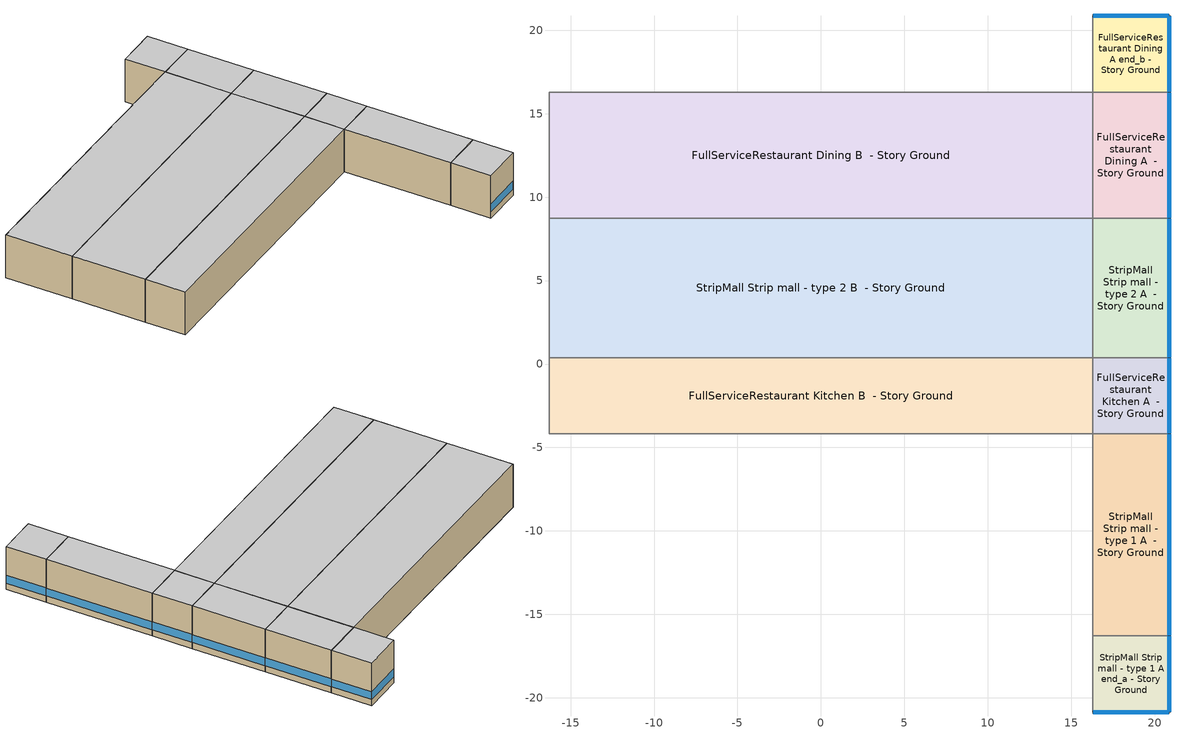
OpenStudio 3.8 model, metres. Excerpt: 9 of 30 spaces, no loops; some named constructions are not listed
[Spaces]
StripMall Strip mall - type 1 A end_a - Story Ground
 floor ground (Foundation F 126 Perim 914 Area 209): 20.87,-20.87 16.3,-20.87 16.3,-16.3 20.87,-16.3 z0
 wall outside: 16.3,-20.87 20.87,-20.87 20.87,-16.3 z0:5.18
 wall to StripMall Strip mall - type 1 B end_a - Story Ground: 16.3,-16.3 16.3,-20.87 z0:5.18
 wall to StripMall Strip mall - type 1 A  - Story Ground: 20.87,-16.3 16.3,-16.3 z0:5.18
 window (Window U-1.01 SHGC 0.74): 16.32,-20.87 20.84,-20.87 / 20.87,-20.84 20.87,-16.32 z0.76:1.71
 ceiling adiabatic (Typical Interior Ceiling): 20.87,-16.3 16.3,-16.3 16.3,-20.87 20.87,-20.87 z5.18
StripMall Strip mall - type 1 A  - Story Ground
 floor ground (Foundation F 126 Perim 1212 Area 5542): 20.87,-16.3 16.3,-16.3 16.3,-4.17 20.87,-4.17 z0
 wall outside: 20.87,-16.3 20.87,-4.17 z0:5.18
 wall to StripMall Strip mall - type 1 B  - Story Ground: 16.3,-4.17 16.3,-16.3 z0:5.18
 wall to FullServiceRestaurant Kitchen A  - Story Ground: 20.87,-4.17 16.3,-4.17 z0:5.18
 window (Window U-1.01 SHGC 0.74): 20.87,-16.27 20.87,-4.2 z0.76:1.7
 ceiling adiabatic (Typical Interior Ceiling): 20.87,-4.17 16.3,-4.17 16.3,-16.3 20.87,-16.3 z5.18
FullServiceRestaurant Kitchen A  - Story Ground
 floor ground (Foundation F 126 Perim 455 Area 2082): 20.87,-4.17 16.3,-4.17 16.3,0.38 20.87,0.38 z0
 wall outside: 20.87,-4.17 20.87,0.38 z0:5.18
 wall to FullServiceRestaurant Kitchen B  - Story Ground: 16.3,0.38 16.3,-4.17 z0:5.18
 wall to StripMall Strip mall - type 2 A  - Story Ground: 20.87,0.38 16.3,0.38 z0:5.18
 window (Window U-1.01 SHGC 0.74): 20.87,-4.15 20.87,0.36 z0.76:1.71
 ceiling adiabatic (Typical Interior Ceiling): 20.87,0.38 16.3,0.38 16.3,-4.17 20.87,-4.17 z5.18
FullServiceRestaurant Kitchen B  - Story Ground
 floor ground (Foundation F 126 Perim 0 Area 14844): 16.3,-4.17 -16.3,-4.17 -16.3,0.38 16.3,0.38 z0
 wall to StripMall Strip mall - type 1 B  - Story Ground: -16.3,-4.17 16.3,-4.17 z0:5.18
 wall to FullServiceRestaurant Kitchen C  - Story Ground: -16.3,0.38 -16.3,-4.17 z0:5.18
 wall to StripMall Strip mall - type 2 B  - Story Ground: 16.3,0.38 -16.3,0.38 z0:5.18
 ceiling adiabatic (Typical Interior Ceiling): 16.3,0.38 -16.3,0.38 -16.3,-4.17 16.3,-4.17 z5.18
StripMall Strip mall - type 2 A  - Story Ground
 floor ground (Foundation F 126 Perim 835 Area 3816): 20.87,0.38 16.3,0.38 16.3,8.73 20.87,8.73 z0
 wall outside: 20.87,0.38 20.87,8.73 z0:5.18
 wall to StripMall Strip mall - type 2 B  - Story Ground: 16.3,8.73 16.3,0.38 z0:5.18
 wall to FullServiceRestaurant Dining A  - Story Ground: 20.87,8.73 16.3,8.73 z0:5.18
 window (Window U-1.01 SHGC 0.74): 20.87,0.41 20.87,8.7 z0.76:1.7
 ceiling adiabatic (Typical Interior Ceiling): 20.87,8.73 16.3,8.73 16.3,0.38 20.87,0.38 z5.18
StripMall Strip mall - type 2 B  - Story Ground
 floor ground (Foundation F 126 Perim 0 Area 27206): 16.3,0.38 -16.3,0.38 -16.3,8.73 16.3,8.73 z0
 wall to StripMall Strip mall - type 2 C  - Story Ground: -16.3,8.73 -16.3,0.38 z0:5.18
 wall to FullServiceRestaurant Dining B  - Story Ground: 16.3,8.73 -16.3,8.73 z0:5.18
 ceiling adiabatic (Typical Interior Ceiling): 16.3,8.73 -16.3,8.73 -16.3,0.38 16.3,0.38 z5.18
FullServiceRestaurant Dining A  - Story Ground
 floor ground (Foundation F 126 Perim 757 Area 346): 20.87,8.73 16.3,8.73 16.3,16.3 20.87,16.3 z0
 wall outside: 20.87,8.73 20.87,16.3 z0:5.18
 wall to FullServiceRestaurant Dining B  - Story Ground: 16.3,16.3 16.3,8.73 z0:5.18
 wall to FullServiceRestaurant Dining A end_b - Story Ground: 20.87,16.3 16.3,16.3 z0:5.18
 window (Window U-1.01 SHGC 0.74): 20.87,8.75 20.87,16.27 z0.76:1.7
 ceiling adiabatic (Typical Interior Ceiling): 20.87,16.3 16.3,16.3 16.3,8.73 20.87,8.73 z5.18
FullServiceRestaurant Dining B  - Story Ground
 floor ground (Foundation F 126 Perim 0 Area 24667): 16.3,8.73 -16.3,8.73 -16.3,16.3 16.3,16.3 z0
 wall to FullServiceRestaurant Dining C  - Story Ground: -16.3,16.3 -16.3,8.73 z0:5.18
 wall to FullServiceRestaurant Dining B end_b - Story Ground: 16.3,16.3 -16.3,16.3 z0:5.18
 ceiling adiabatic (Typical Interior Ceiling): 16.3,16.3 -16.3,16.3 -16.3,8.73 16.3,8.73 z5.18
FullServiceRestaurant Dining A end_b - Story Ground
 floor ground (Foundation F 126 Perim 914 Area 209): 20.87,16.3 16.3,16.3 16.3,20.87 20.87,20.87 z0
 wall outside: 20.87,16.3 20.87,20.87 16.3,20.87 z0:5.18
 wall to FullServiceRestaurant Dining B end_b - Story Ground: 16.3,20.87 16.3,16.3 z0:5.18
 window (Window U-1.01 SHGC 0.74): 20.87,16.32 20.87,20.84 / 20.84,20.87 16.32,20.87 z0.76:1.71
 ceiling adiabatic (Typical Interior Ceiling): 20.87,20.87 16.3,20.87 16.3,16.3 20.87,16.3 z5.18
[Schedule:Ruleset]
Name | Default Day Schedule | Summer Design Day Schedule | Winter Design Day Schedule
Mercantile_Retail BLDG_LIGHT_EndUseData BPR Adjusted | Mercantile_Retail BLDG_LIGHT_EndUseData Default 1 | Mercantile_Retail BLDG_LIGHT_EndUseData Summer Design Day 1 | Mercantile_Retail BLDG_LIGHT_EndUseData Winter Design Day 1
FoodService_Restaurant BLDG_EQUIP_EndUseData BPR Adjusted | FoodService_Restaurant BLDG_EQUIP_EndUseData Default 1 | FoodService_Restaurant BLDG_EQUIP_EndUseData Summer Design Day 1 | FoodService_Restaurant BLDG_EQUIP_EndUseData Winter Design Day 1
[Schedule:Day]
FoodService_Restaurant BLDG_EQUIP_EndUseData Fri Day: Average, 0, 15, 0.58109, 0, 30, 0.58159, 0, 45, 0.58209, 1, 0, 0.58259, 1, 15, 0.58309, 1, 30, 0.584211, 1, 45, 0.585333, 2, 0, 0.586455, 2, 15, 0.587577, 2, 30, 0.587888, 2, 45, 0.588199, 3, 0, 0.588511, 3, 15, 0.588822, 3, 30, 0.589076, 3, 45, 0.58933, 4, 0, 0.589584, 4, 15, 0.589838, 4, 30, 0.590766, 4, 45, 0.591693, 5, 0, 0.59262, 5, 15, 0.593548, 5, 30, 0.595332, 5, 45, 0.597116, 6, 0, 0.5989, 6, 15, 0.600684, 6, 30, 0.601903, 6, 45, 0.603123, 7, 0, 0.604342, 7, 15, 0.605562, 7, 30, 0.607082, 7, 45, 0.608601, 8, 0, 0.610121, 8, 15, 0.61164, 8, 30, 0.611648, 8, 45, 0.611657, 9, 0, 0.611665, 9, 15, 0.611674, 9, 30, 0.61136, 9, 45, 0.611045, 10, 0, 0.610731, 10, 15, 0.610417, 10, 30, 0.610152, 10, 45, 0.609887, 11, 0, 0.609621, 11, 15, 0.609356, 11, 30, 0.609247, 11, 45, 0.609139, 12, 0, 0.60903, 12, 15, 0.608922, 12, 30, 0.608889, 12, 45, 0.608857, 13, 0, 0.608825, 13, 15, 0.608793, 13, 30, 0.609096, 13, 45, 0.6094, 14, 0, 0.609704, 14, 15, 0.610007, 14, 30, 0.609742, 14, 45, 0.609477, 15, 0, 0.609212, 15, 15, 0.608947, 15, 30, 0.608485, 15, 45, 0.608023, 16, 0, 0.60756, 16, 15, 0.607098, 16, 30, 0.606351, 16, 45, 0.605604, 17, 0, 0.604857, 17, 15, 0.60411, 17, 30, 0.602945, 17, 45, 0.601781, 18, 0, 0.600616, 18, 15, 0.599451, 18, 30, 0.597463, 18, 45, 0.595475, 19, 0, 0.593487, 19, 15, 0.591499, 19, 30, 0.589178, 19, 45, 0.586858, 20, 0, 0.584538, 20, 15, 0.582218, 20, 30, 0.581996, 20, 45, 0.581773, 21, 0, 0.581551, 21, 15, 0.581329, 21, 30, 0.581309, 21, 45, 0.581289, 22, 0, 0.581269, 22, 15, 0.58125, 22, 30, 0.58123, 22, 45, 0.58121, 23, 0, 0.58119, 23, 15, 0.58117, 23, 30, 0.58115, 23, 45, 0.58113, 24, 0, 0.58111
FoodService_Restaurant BLDG_EQUIP_EndUseData Sat Day: Average, 0, 15, 0.522893, 0, 30, 0.52325, 0, 45, 0.523607, 1, 0, 0.523963, 1, 15, 0.52432, 1, 30, 0.528345, 1, 45, 0.532371, 2, 0, 0.536397, 2, 15, 0.540422, 2, 30, 0.541571, 2, 45, 0.542719, 3, 0, 0.543868, 3, 15, 0.545016, 3, 30, 0.545668, 3, 45, 0.546319, 4, 0, 0.54697, 4, 15, 0.547621, 4, 30, 0.551088, 4, 45, 0.554555, 5, 0, 0.558021, 5, 15, 0.561488, 5, 30, 0.568858, 5, 45, 0.576227, 6, 0, 0.583596, 6, 15, 0.590965, 6, 30, 0.595676, 6, 45, 0.600387, 7, 0, 0.605098, 7, 15, 0.609809, 7, 30, 0.615232, 7, 45, 0.620655, 8, 0, 0.626078, 8, 15, 0.634816, 8, 30, 0.635261, 8, 45, 0.635706, 9, 0, 0.635002, 9, 15, 0.634297, 9, 30, 0.633593, 9, 45, 0.632889, 10, 0, 0.631758, 10, 15, 0.630628, 10, 30, 0.629497, 10, 45, 0.628367, 11, 0, 0.627361, 11, 15, 0.626355, 11, 30, 0.625349, 11, 45, 0.624343, 12, 0, 0.624189, 12, 15, 0.624035, 12, 30, 0.623881, 12, 45, 0.623726, 13, 0, 0.623546, 13, 15, 0.623366, 13, 30, 0.623185, 13, 45, 0.623005, 14, 0, 0.622536, 14, 15, 0.622067, 14, 30, 0.621598, 14, 45, 0.615861, 15, 0, 0.613717, 15, 15, 0.611572, 15, 30, 0.608787, 15, 45, 0.606002, 16, 0, 0.603217, 16, 15, 0.600432, 16, 30, 0.596537, 16, 45, 0.592643, 17, 0, 0.588748, 17, 15, 0.584854, 17, 30, 0.577431, 17, 45, 0.570009, 18, 0, 0.562587, 18, 15, 0.555165, 18, 30, 0.548868, 18, 45, 0.54257, 19, 0, 0.536273, 19, 15, 0.529975, 19, 30, 0.527517, 19, 45, 0.525059, 20, 0, 0.5226, 20, 15, 0.520142, 20, 30, 0.51976, 20, 45, 0.519378, 21, 0, 0.518996, 21, 15, 0.518614, 21, 30, 0.51897, 21, 45, 0.519327, 22, 0, 0.519684, 22, 15, 0.52004, 22, 30, 0.520397, 22, 45, 0.520753, 23, 0, 0.52111, 23, 15, 0.521467, 23, 30, 0.521823, 23, 45, 0.52218, 24, 0, 0.522537
FoodService_Restaurant BLDG_EQUIP_EndUseData Sun Day: Average, 0, 15, 0.518614, 0, 30, 0.519718, 0, 45, 0.520823, 1, 0, 0.521928, 1, 15, 0.523033, 1, 30, 0.526308, 1, 45, 0.529583, 2, 0, 0.532858, 2, 15, 0.536133, 2, 30, 0.537383, 2, 45, 0.538633, 3, 0, 0.539884, 3, 15, 0.541134, 3, 30, 0.541649, 3, 45, 0.542163, 4, 0, 0.542677, 4, 15, 0.543192, 4, 30, 0.545625, 4, 45, 0.548058, 5, 0, 0.55049, 5, 15, 0.552923, 5, 30, 0.559017, 5, 45, 0.56511, 6, 0, 0.571204, 6, 15, 0.577298, 6, 30, 0.582836, 6, 45, 0.588373, 7, 0, 0.593911, 7, 15, 0.599449, 7, 30, 0.605139, 7, 45, 0.610828, 8, 0, 0.616518, 8, 15, 0.622207, 8, 30, 0.62237, 8, 45, 0.622532, 9, 0, 0.622695, 9, 15, 0.622858, 9, 30, 0.622298, 9, 45, 0.621738, 10, 0, 0.621178, 10, 15, 0.620618, 10, 30, 0.619595, 10, 45, 0.618573, 11, 0, 0.61755, 11, 15, 0.616527, 11, 30, 0.615708, 11, 45, 0.614888, 12, 0, 0.614068, 12, 15, 0.613248, 12, 30, 0.612441, 12, 45, 0.611635, 13, 0, 0.610828, 13, 15, 0.610021, 13, 30, 0.609515, 13, 45, 0.60901, 14, 0, 0.608504, 14, 15, 0.607999, 14, 30, 0.606902, 14, 45, 0.605806, 15, 0, 0.604709, 15, 15, 0.603613, 15, 30, 0.6019, 15, 45, 0.600188, 16, 0, 0.598476, 16, 15, 0.596764, 16, 30, 0.593719, 16, 45, 0.590675, 17, 0, 0.58763, 17, 15, 0.584585, 17, 30, 0.577408, 17, 45, 0.57023, 18, 0, 0.563052, 18, 15, 0.555875, 18, 30, 0.549707, 18, 45, 0.543539, 19, 0, 0.537372, 19, 15, 0.531204, 19, 30, 0.530658, 19, 45, 0.530111, 20, 0, 0.529564, 20, 15, 0.529018, 20, 30, 0.526856, 20, 45, 0.524694, 21, 0, 0.522532, 21, 15, 0.520371, 21, 30, 0.520224, 21, 45, 0.520078, 22, 0, 0.519931, 22, 15, 0.519785, 22, 30, 0.519638, 22, 45, 0.519492, 23, 0, 0.519346, 23, 15, 0.519199, 23, 30, 0.519053, 23, 45, 0.518906, 24, 0, 0.51876
Mercantile_Retail BLDG_LIGHT_EndUseData Sun Day: Average, 0, 15, 0, 0, 30, 0.000416251, 0, 45, 0.000832503, 1, 0, 0.00124875, 1, 15, 0.00166501, 1, 30, 0.00258467, 1, 45, 0.00350433, 2, 0, 0.004424, 2, 15, 0.00534366, 2, 30, 0.00757475, 2, 45, 0.00980583, 3, 0, 0.0120369, 3, 15, 0.014268, 3, 30, 0.0188815, 3, 45, 0.023495, 4, 0, 0.0281085, 4, 15, 0.032722, 4, 30, 0.0585472, 4, 45, 0.0843724, 5, 0, 0.110198, 5, 15, 0.136023, 5, 30, 0.216947, 5, 45, 0.297871, 6, 0, 0.378795, 6, 15, 0.45972, 6, 30, 0.549618, 6, 45, 0.639517, 7, 0, 0.729416, 7, 15, 0.819315, 7, 30, 0.856862, 7, 45, 0.894408, 8, 0, 0.931955, 8, 15, 0.969502, 8, 30, 0.969588, 8, 45, 0.969674, 9, 0, 0.969761, 9, 15, 0.969847, 9, 30, 0.96994, 9, 45, 0.970033, 10, 0, 0.970126, 10, 15, 0.970219, 10, 30, 0.970234, 10, 45, 0.970249, 11, 0, 0.970264, 11, 15, 0.970279, 11, 30, 0.970226, 11, 45, 0.970174, 12, 0, 0.970122, 12, 15, 0.97007, 12, 30, 0.969983, 12, 45, 0.969895, 13, 0, 0.969808, 13, 15, 0.969721, 13, 30, 0.960703, 13, 45, 0.951686, 14, 0, 0.942668, 14, 15, 0.93365, 14, 30, 0.895869, 14, 45, 0.858087, 15, 0, 0.820306, 15, 15, 0.782524, 15, 30, 0.730836, 15, 45, 0.679148, 16, 0, 0.62746, 16, 15, 0.575772, 16, 30, 0.527988, 16, 45, 0.480203, 17, 0, 0.432419, 17, 15, 0.384635, 17, 30, 0.330245, 17, 45, 0.275856, 18, 0, 0.221466, 18, 15, 0.167076, 18, 30, 0.141874, 18, 45, 0.116673, 19, 0, 0.0914719, 19, 15, 0.0662706, 19, 30, 0.0558341, 19, 45, 0.0453976, 20, 0, 0.034961, 20, 15, 0.0245245, 20, 30, 0.0215778, 20, 45, 0.018631, 21, 0, 0.0156842, 21, 15, 0.0127374, 21, 30, 0.011676, 21, 45, 0.0106145, 22, 0, 0.00955307, 22, 15, 0.00849162, 22, 30, 0.00743017, 22, 45, 0.00636871, 23, 0, 0.00530726, 23, 15, 0.00424581, 23, 30, 0.00318436, 23, 45, 0.0021229, 24, 0, 0.00106145
autogen Mercantile_Retail BLDG_LIGHT_EndUseData 1_day_sch: Average, 0, 15, 0.0329501, 0, 30, 0.0198038, 0, 45, 0.0174198, 1, 0, 0.0150358, 1, 15, 0.0126519, 1, 30, 0.0102679, 1, 45, 0.00819161, 2, 0, 0.00611536, 2, 15, 0.0040391, 2, 30, 0.00196284, 2, 45, 0.00147213, 3, 0, 0.000981422, 3, 15, 0.000490711, 3, 30, 0, 3, 45, 0.00190581, 4, 0, 0.00381163, 4, 15, 0.00571744, 4, 30, 0.00762326, 4, 45, 0.0142924, 5, 0, 0.0209616, 5, 15, 0.0276308, 5, 30, 0.0343, 5, 45, 0.0514696, 6, 0, 0.0686393, 6, 15, 0.0858089, 6, 30, 0.102979, 6, 45, 0.163522, 7, 0, 0.224066, 7, 15, 0.28461, 7, 30, 0.345154, 7, 45, 0.448142, 8, 0, 0.551131, 8, 15, 0.65412, 8, 30, 0.757108, 8, 45, 0.802814, 9, 0, 0.84852, 9, 15, 0.894225, 9, 30, 0.939931, 9, 45, 0.94742, 10, 0, 0.95491, 10, 15, 0.9624, 10, 30, 0.969889, 10, 45, 0.970082, 11, 0, 0.970275, 11, 15, 0.970468, 11, 30, 0.970661, 11, 45, 0.9707, 12, 0, 0.970739, 12, 15, 0.970778, 12, 30, 0.970817, 12, 45, 0.970881, 13, 0, 0.970945, 13, 15, 0.971009, 13, 30, 0.971073, 13, 45, 0.971138, 14, 0, 0.971204, 14, 15, 0.971269, 14, 30, 0.971334, 14, 45, 0.971335, 15, 0, 0.971336, 15, 15, 0.971337, 15, 30, 0.971338, 15, 45, 0.971346, 16, 0, 0.971354, 16, 15, 0.971361, 16, 30, 0.971369, 16, 45, 0.971329, 17, 0, 0.971288, 17, 15, 0.971247, 17, 30, 0.971207, 17, 45, 0.971116, 18, 0, 0.971026, 18, 15, 0.970936, 18, 30, 0.970845, 18, 45, 0.970686, 19, 0, 0.970527, 19, 15, 0.970367, 19, 30, 0.970208, 19, 45, 0.969345, 20, 0, 0.968483, 20, 15, 0.96762, 20, 30, 0.966758, 20, 45, 0.933076, 21, 0, 0.899394, 21, 15, 0.865712, 21, 30, 0.83203, 21, 45, 0.717139, 22, 0, 0.602248, 22, 15, 0.487357, 22, 30, 0.372466, 22, 45, 0.297447, 23, 0, 0.222427, 23, 15, 0.147408, 23, 30, 0.0723891, 23, 45, 0.0592428, 24, 0, 0.0460965
Mercantile_Retail BLDG_LIGHT_EndUseData Default 1: No, 0, 15, 0.0329501, 0, 30, 0.0198038, 0, 45, 0.0174198, 1, 0, 0.0150358, 1, 15, 0.0126519, 1, 30, 0.0102679, 1, 45, 0.00819161, 2, 0, 0.00611536, 2, 15, 0.0040391, 2, 30, 0.00196284, 2, 45, 0.00147213, 3, 0, 0.000981422, 3, 15, 0.000490711, 3, 30, 0, 3, 45, 0.00190581, 4, 0, 0.00381163, 4, 15, 0.00571744, 4, 30, 0.00762326, 4, 45, 0.0142924, 5, 0, 0.0209616, 5, 15, 0.0276308, 5, 30, 0.0343, 5, 45, 0.0514696, 6, 0, 0.0686393, 6, 15, 0.0858089, 6, 30, 0.102979, 6, 45, 0.163522, 7, 0, 0.224066, 7, 15, 0.28461, 7, 30, 0.345154, 7, 45, 0.448142, 8, 0, 0.551131, 8, 15, 0.65412, 8, 30, 0.757108, 8, 45, 0.802814, 9, 0, 0.84852, 9, 15, 0.894225, 9, 30, 0.939931, 9, 45, 0.94742, 10, 0, 0.95491, 10, 15, 0.9624, 10, 30, 0.969889, 10, 45, 0.970082, 11, 0, 0.970275, 11, 15, 0.970468, 11, 30, 0.970661, 11, 45, 0.9707, 12, 0, 0.970739, 12, 15, 0.970778, 12, 30, 0.970817, 12, 45, 0.970881, 13, 0, 0.970945, 13, 15, 0.971009, 13, 30, 0.971073, 13, 45, 0.971138, 14, 0, 0.971204, 14, 15, 0.971269, 14, 30, 0.971334, 14, 45, 0.971335, 15, 0, 0.971336, 15, 15, 0.971337, 15, 30, 0.971338, 15, 45, 0.971346, 16, 0, 0.971354, 16, 15, 0.971361, 16, 30, 0.971369, 16, 45, 0.971329, 17, 0, 0.971288, 17, 15, 0.971247, 17, 30, 0.971207, 17, 45, 0.971116, 18, 0, 0.971026, 18, 15, 0.970936, 18, 30, 0.970845, 18, 45, 0.970686, 19, 0, 0.970527, 19, 15, 0.970367, 19, 30, 0.970208, 19, 45, 0.969345, 20, 0, 0.968483, 20, 15, 0.96762, 20, 30, 0.966758, 20, 45, 0.933076, 21, 0, 0.899394, 21, 15, 0.865712, 21, 30, 0.83203, 21, 45, 0.717139, 22, 0, 0.602248, 22, 15, 0.487357, 22, 30, 0.372466, 22, 45, 0.297447, 23, 0, 0.222427, 23, 15, 0.147408, 23, 30, 0.0723891, 23, 45, 0.0592428, 24, 0, 0.0460965
Mercantile_Retail BLDG_LIGHT_EndUseData Summer Design Day 1; FoodService_Restaurant BLDG_EQUIP_EndUseData Summer Design Day 1: 24, 0, 1
Mercantile_Retail BLDG_LIGHT_EndUseData Winter Design Day 1; FoodService_Restaurant BLDG_EQUIP_EndUseData Winter Design Day 1: 24, 0, 0
FoodService_Restaurant BLDG_EQUIP_EndUseData Default 1: No, 0, 15, 0.518614, 0, 30, 0.519108, 0, 45, 0.519603, 1, 0, 0.520098, 1, 15, 0.520592, 1, 30, 0.521719, 1, 45, 0.522846, 2, 0, 0.523973, 2, 15, 0.5251, 2, 30, 0.525403, 2, 45, 0.525706, 3, 0, 0.526009, 3, 15, 0.526312, 3, 30, 0.526571, 3, 45, 0.526829, 4, 0, 0.527088, 4, 15, 0.527347, 4, 30, 0.528294, 4, 45, 0.529241, 5, 0, 0.530188, 5, 15, 0.531135, 5, 30, 0.5327, 5, 45, 0.534265, 6, 0, 0.53583, 6, 15, 0.537395, 6, 30, 0.538495, 6, 45, 0.539595, 7, 0, 0.540695, 7, 15, 0.541796, 7, 30, 0.542512, 7, 45, 0.543228, 8, 0, 0.543945, 8, 15, 0.544661, 8, 30, 0.544827, 8, 45, 0.544992, 9, 0, 0.545157, 9, 15, 0.545323, 9, 30, 0.545239, 9, 45, 0.545156, 10, 0, 0.545073, 10, 15, 0.544989, 10, 30, 0.545112, 10, 45, 0.545235, 11, 0, 0.545358, 11, 15, 0.545481, 11, 30, 0.545432, 11, 45, 0.545384, 12, 0, 0.545335, 12, 15, 0.545287, 12, 30, 0.54533, 12, 45, 0.545373, 13, 0, 0.545416, 13, 15, 0.545459, 13, 30, 0.545571, 13, 45, 0.545684, 14, 0, 0.545796, 14, 15, 0.545909, 14, 30, 0.545627, 14, 45, 0.545344, 15, 0, 0.545062, 15, 15, 0.544779, 15, 30, 0.544227, 15, 45, 0.543674, 16, 0, 0.543122, 16, 15, 0.542569, 16, 30, 0.541664, 16, 45, 0.540759, 17, 0, 0.539854, 17, 15, 0.538949, 17, 30, 0.536801, 17, 45, 0.534653, 18, 0, 0.532505, 18, 15, 0.530356, 18, 30, 0.528424, 18, 45, 0.526491, 19, 0, 0.524559, 19, 15, 0.522627, 19, 30, 0.521882, 19, 45, 0.521137, 20, 0, 0.520393, 20, 15, 0.519648, 20, 30, 0.519449, 20, 45, 0.519249, 21, 0, 0.51905, 21, 15, 0.51885, 21, 30, 0.51883, 21, 45, 0.518811, 22, 0, 0.518791, 22, 15, 0.518771, 22, 30, 0.518752, 22, 45, 0.518732, 23, 0, 0.518712, 23, 15, 0.518692, 23, 30, 0.518673, 23, 45, 0.518653, 24, 0, 0.518633
[Schedule:Rule]
Schedule Rule 32: Schedule Ruleset=Mercantile_Retail BLDG_LIGHT_EndUseData BPR Adjusted; Rule Order=0; Day Schedule=Mercantile_Retail BLDG_LIGHT_EndUseData Sun Day; Apply Sunday=Yes; Date Specification Type=DateRange; Start Month=1; Start Day=1; End Month=12; End Day=31
autogen Mercantile_Retail BLDG_LIGHT_EndUseData 2: Schedule Ruleset=Mercantile_Retail BLDG_LIGHT_EndUseData BPR Adjusted; Rule Order=1; Day Schedule=autogen Mercantile_Retail BLDG_LIGHT_EndUseData 1_day_sch; Apply Sunday=Yes; Date Specification Type=SpecificDates; Apply Monday=Yes; Apply Tuesday=Yes; Apply Wednesday=Yes; Apply Thursday=Yes; Apply Friday=Yes; Apply Saturday=Yes; Specific Month 1=1; Specific Day 1=6; Specific Month 2=1; Specific Day 2=13; Specific Month 3=1; Specific Day 3=20; Specific Month 4=1; Specific Day 4=27; Specific Month 5=2; Specific Day 5=3; Specific Month 6=2; Specific Day 6=10; Specific Month 7=2; Specific Day 7=17; Specific Month 8=2; Specific Day 8=24; Specific Month 9=3; Specific Day 9=3; Specific Month 10=3; Specific Day 10=10; Specific Month 11=3; Specific Day 11=17; Specific Month 12=3; Specific Day 12=24; Specific Month 13=3; Specific Day 13=31; Specific Month 14=4; Specific Day 14=7; Specific Month 15=4; Specific Day 15=14; Specific Month 16=4; Specific Day 16=21; Specific Month 17=4; Specific Day 17=28; Specific Month 18=5; Specific Day 18=5; Specific Month 19=5; Specific Day 19=12; Specific Month 20=5; Specific Day 20=19; Specific Month 21=5; Specific Day 21=26; Specific Month 22=6; Specific Day 22=2; Specific Month 23=6; Specific Day 23=9; Specific Month 24=6; Specific Day 24=16; Specific Month 25=6; Specific Day 25=23; Specific Month 26=6; Specific Day 26=30; Specific Month 27=7; Specific Day 27=7; Specific Month 28=7; Specific Day 28=14; Specific Month 29=7; Specific Day 29=21; Specific Month 30=7; Specific Day 30=28; Specific Month 31=8; Specific Day 31=4; Specific Month 32=8; Specific Day 32=11; Specific Month 33=8; Specific Day 33=18; Specific Month 34=8; Specific Day 34=25; Specific Month 35=9; Specific Day 35=1; Specific Month 36=9; Specific Day 36=8; Specific Month 37=9; Specific Day 37=15; Specific Month 38=9; Specific Day 38=22; Specific Month 39=9; Specific Day 39=29; Specific Month 40=10; Specific Day 40=6; Specific Month 41=10; Specific Day 41=13; Specific Month 42=10; Specific Day 42=20; Specific Month 43=10; Specific Day 43=27; Specific Month 44=11; Specific Day 44=3; Specific Month 45=11; Specific Day 45=10; Specific Month 46=11; Specific Day 46=17; Specific Month 47=11; Specific Day 47=24; Specific Month 48=12; Specific Day 48=1; Specific Month 49=12; Specific Day 49=8; Specific Month 50=12; Specific Day 50=15; Specific Month 51=12; Specific Day 51=22; Specific Month 52=12; Specific Day 52=29
Schedule Rule 33: Schedule Ruleset=FoodService_Restaurant BLDG_EQUIP_EndUseData BPR Adjusted; Rule Order=0; Day Schedule=FoodService_Restaurant BLDG_EQUIP_EndUseData Sun Day; Apply Sunday=Yes; Date Specification Type=DateRange; Start Month=1; Start Day=1; End Month=12; End Day=31
Schedule Rule 34: Schedule Ruleset=FoodService_Restaurant BLDG_EQUIP_EndUseData BPR Adjusted; Rule Order=1; Day Schedule=FoodService_Restaurant BLDG_EQUIP_EndUseData Sat Day; Date Specification Type=DateRange; Start Month=1; Start Day=1; End Month=12; End Day=31; Apply Saturday=Yes
Schedule Rule 35: Schedule Ruleset=FoodService_Restaurant BLDG_EQUIP_EndUseData BPR Adjusted; Rule Order=2; Day Schedule=FoodService_Restaurant BLDG_EQUIP_EndUseData Fri Day; Date Specification Type=DateRange; Start Month=1; Start Day=1; End Month=12; End Day=31; Apply Friday=Yes
